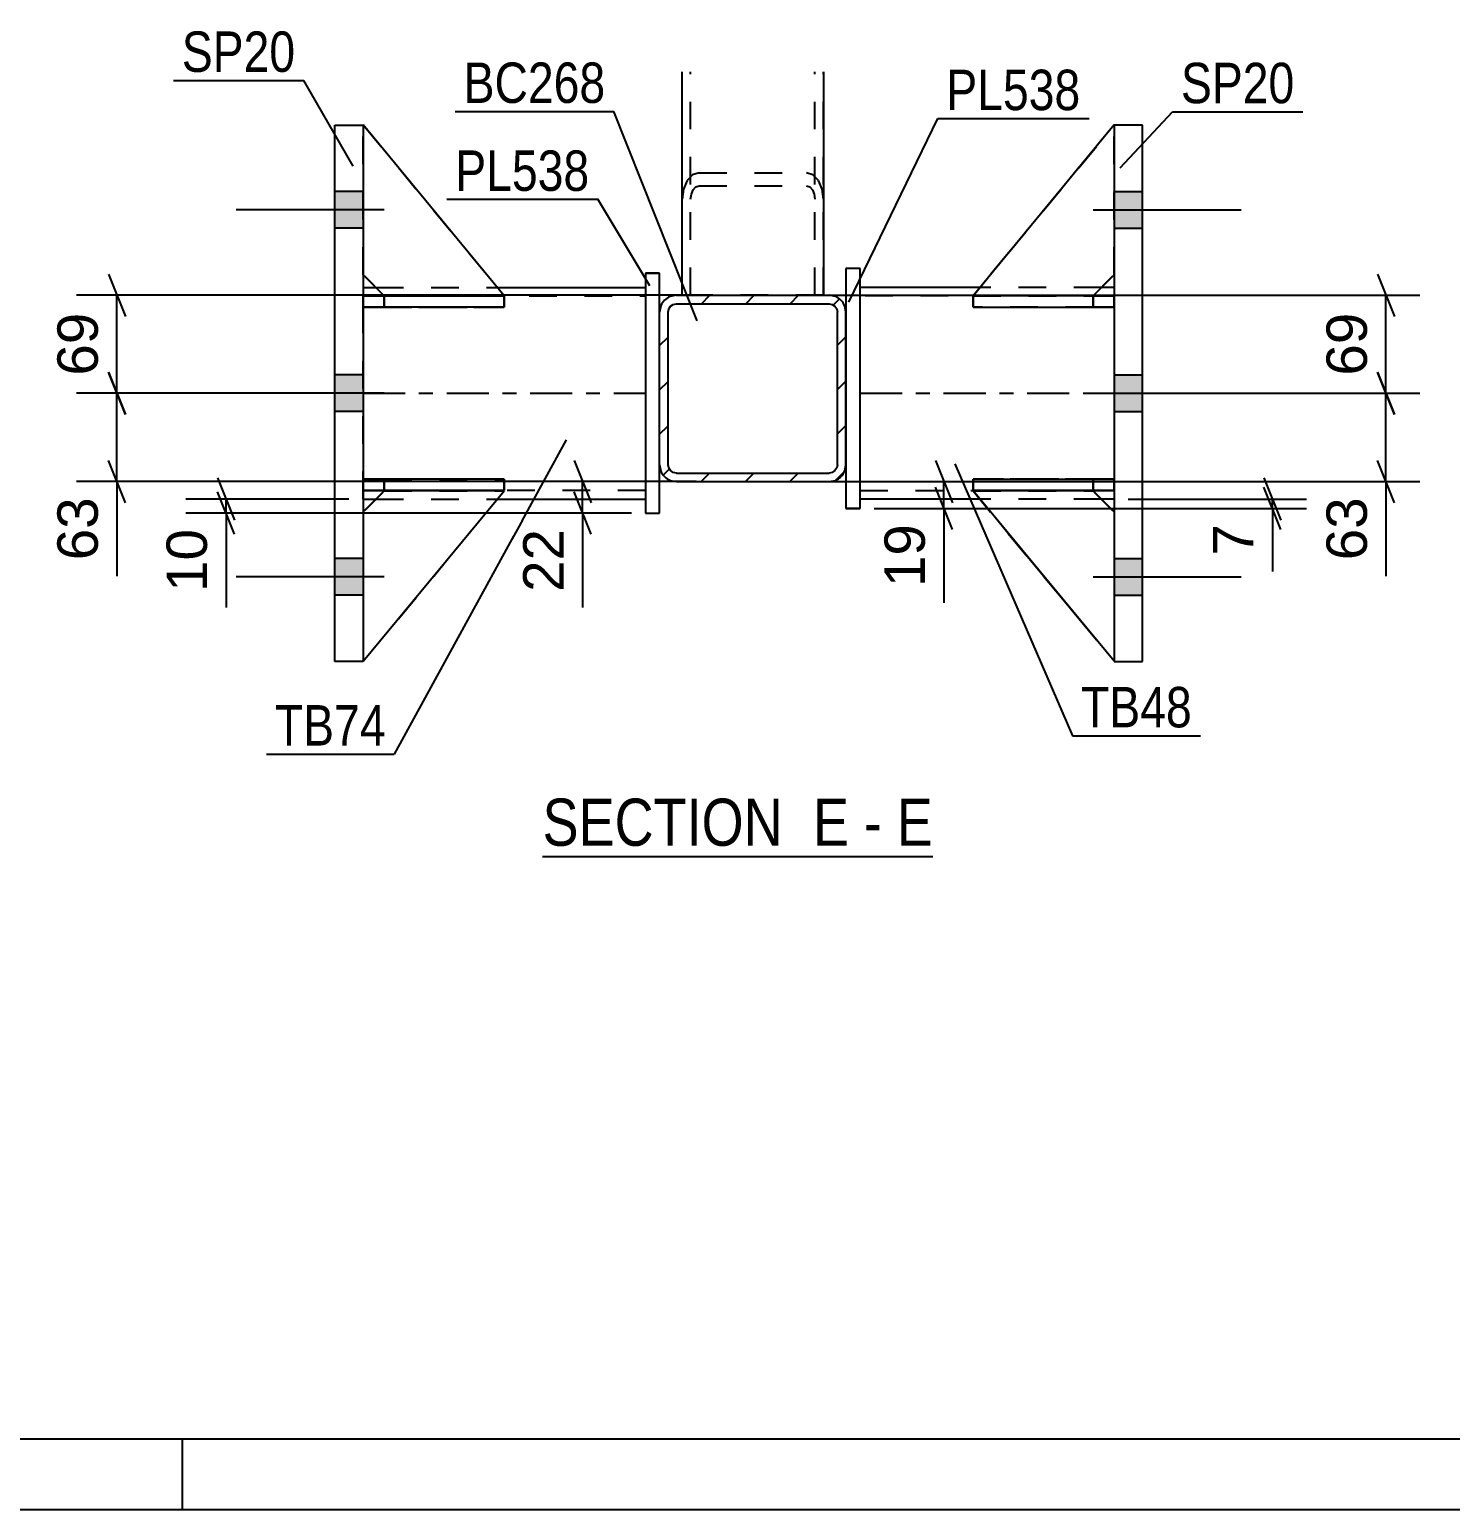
# Model space of a CAD drawing. Header units: millimetres. Extents: x -111 to 730, y -414 to 180.
# Drawn here: x 89.7 to 190.3, y -413.8 to -309 of the extents above; entities that cross this region are included whole.
import ezdxf

# ---------------------------------------------------------------- set-up
doc = ezdxf.new("R2010")
doc.units = ezdxf.units.MM
doc.linetypes.add('DXK_LINE_DOT2', pattern=[3.9198, 1.9599, -1.9599])
doc.linetypes.add('DXK_LINE_DOT3', pattern=[5.9187, 2.979, -0.9799, 0.9799, -0.9799])
doc.styles.add('Arial', font='ARIAL.TTF', dxfattribs={"height": 0.2})
doc.styles.add('Arial Narrow', font='ARIALN.TTF', dxfattribs={"height": 0.2})

# ---------------------------------------------------------------- blocks, each defined once
blk = doc.blocks.new('Unknown-717263172-1117')
at = {"color": 5, "linetype": 'Continuous'}
for p, q in [((-105.5, -408.83), (725.5, -408.83)), ((100.5, -413.83), (100.5, -408.83)), ((-110.5, -413.83), (730.5, -413.83))]:
    blk.add_line(p, q, dxfattribs=at)
blk = doc.blocks.new('Unknown-717263172-15 - 11166')
at = {"color": 6, "linetype": 'Continuous'}
blk.add_line((126, -367.56), (153.64, -367.56), dxfattribs=at)
at = {"color": 0, "linetype": 'Continuous'}
for points in [[(144.11, -366.81), (144.11, -363.31), (126, -363.31), (126, -366.81)], [(147.71, -366.81), (147.71, -363.31), (145.16, -363.31), (145.16, -366.81)], [(150.04, -366.81), (150.04, -363.31), (148.76, -363.31), (148.76, -366.81)], [(153.64, -366.81), (153.64, -363.31), (151.09, -363.31), (151.09, -366.81)]]:
    blk.add_wipeout(points, dxfattribs=at)
at = {"color": 7, "linetype": 'Continuous', "style": 'Arial Narrow'}
for s, p in [('SECTION ', (126, -366.81)), ('E', (145.16, -366.81)), ('E', (151.09, -366.81)), ('-', (148.76, -366.81))]:
    blk.add_text(s, height=3.34, dxfattribs=at).set_placement(p)
blk = doc.blocks.new('Bolt-717263172-11299 - 11166')
at = {"linetype": 'Continuous'}
for points in [[(113.29, -323.05), (113.29, -320.45), (111.29, -320.45), (111.29, -323.05)], [(113.29, -323.05), (113.29, -320.45), (111.29, -320.45), (111.29, -323.05)], [(113.29, -323.05), (113.29, -320.45), (111.29, -320.45), (111.29, -323.05)], [(113.29, -336.05), (113.29, -333.45), (111.29, -333.45), (111.29, -336.05)], [(113.29, -336.05), (113.29, -333.45), (111.29, -333.45), (111.29, -336.05)], [(113.29, -349.05), (113.29, -346.45), (111.29, -346.45), (111.29, -349.05)], [(113.29, -349.05), (113.29, -346.45), (111.29, -346.45), (111.29, -349.05)], [(113.29, -349.05), (113.29, -346.45), (111.29, -346.45), (111.29, -349.05)]]:
    blk.add_hatch(color=1, dxfattribs=at).paths.add_polyline_path(points)
at = {"color": 1, "linetype": 'Continuous'}
for p, q in [((113.29, -320.45), (111.29, -320.45)), ((113.29, -320.45), (111.29, -320.45)), ((113.29, -320.45), (111.29, -320.45)), ((114.79, -321.75), (104.29, -321.75)), ((114.79, -321.75), (104.29, -321.75)), ((114.79, -321.75), (104.29, -321.75)), ((113.29, -323.05), (111.29, -323.05)), ((113.29, -323.05), (111.29, -323.05)), ((113.29, -323.05), (111.29, -323.05)), ((113.29, -333.45), (111.29, -333.45)), ((113.29, -333.45), (111.29, -333.45)), ((114.79, -334.75), (104.29, -334.75)), ((114.79, -334.75), (104.29, -334.75)), ((113.29, -336.05), (111.29, -336.05)), ((113.29, -336.05), (111.29, -336.05)), ((113.29, -346.45), (111.29, -346.45)), ((113.29, -346.45), (111.29, -346.45)), ((113.29, -346.45), (111.29, -346.45)), ((114.79, -347.75), (104.29, -347.75)), ((114.79, -347.75), (104.29, -347.75)), ((114.79, -347.75), (104.29, -347.75)), ((113.29, -349.05), (111.29, -349.05)), ((113.29, -349.05), (111.29, -349.05)), ((113.29, -349.05), (111.29, -349.05))]:
    blk.add_line(p, q, dxfattribs=at)
blk = doc.blocks.new('Part-717263172-11192 - 11166')
at = {"color": 2, "linetype": 'Continuous'}
for p, q in [((166.49, -315.74), (156.49, -327.85)), ((166.49, -315.75), (166.49, -315.74)), ((166.49, -315.74), (166.49, -315.74)), ((165, -327.84), (166.49, -326.35)), ((157.74, -327.85), (156.49, -327.85)), ((156.49, -327.85), (156.49, -327.85))]:
    blk.add_line(p, q, dxfattribs=at)
at = {"color": 7, "linetype": 'DXK_LINE_DOT2'}
for p, q in [((166.49, -315.74), (156.49, -327.85)), ((166.49, -326.35), (166.49, -315.75)), ((164.99, -327.85), (166.49, -326.35)), ((164.99, -327.85), (156.49, -327.85)), ((164.99, -327.85), (157.74, -327.85)), ((164.99, -327.85), (165, -327.84)), ((164.99, -327.85), (164.99, -327.85))]:
    blk.add_line(p, q, dxfattribs=at)
blk = doc.blocks.new('Part-717263172-11168 - 11166')
at = {"color": 2, "linetype": 'Continuous'}
for p, q in [((135.89, -327.81), (135.89, -311.97)), ((145.89, -311.97), (145.89, -327.81))]:
    blk.add_line(p, q, dxfattribs=at)
at = {"color": 7, "linetype": 'DXK_LINE_DOT2'}
for p, q in [((136.49, -327.81), (136.49, -311.97)), ((145.29, -327.81), (145.29, -311.97)), ((135.89, -327.81), (145.89, -327.81)), ((145.89, -327.81), (135.89, -327.81)), ((135.89, -327.81), (135.89, -327.81)), ((145.89, -327.81), (145.89, -327.81))]:
    blk.add_line(p, q, dxfattribs=at)
blk = doc.blocks.new('Part-717263172-11191 - 11166')
at = {"color": 7, "linetype": 'DXK_LINE_DOT2'}
for p, q in [((166.49, -315.74), (156.49, -327.85)), ((156.49, -327.85), (166.49, -315.74)), ((166.49, -326.35), (166.49, -315.74)), ((164.99, -327.85), (166.49, -326.35)), ((164.99, -327.85), (166.49, -326.35)), ((156.49, -327.85), (164.99, -327.85)), ((156.49, -327.85), (156.49, -327.85)), ((164.99, -327.85), (156.49, -327.85)), ((164.99, -327.85), (164.99, -327.85))]:
    blk.add_line(p, q, dxfattribs=at)
blk = doc.blocks.new('Part-717263172-11175 - 11166')
at = {"color": 7, "linetype": 'DXK_LINE_DOT2'}
for p, q in [((135.89, -327.81), (135.89, -311.97)), ((136.49, -327.81), (136.49, -311.97)), ((145.29, -327.81), (145.29, -311.97)), ((145.89, -327.81), (145.89, -311.97)), ((136.24, -319.68), (135.98, -320.28)), ((136.63, -319.27), (136.24, -319.68)), ((137.09, -319.13), (136.63, -319.27)), ((137.09, -319.13), (144.69, -319.13)), ((145.15, -319.27), (144.69, -319.13)), ((145.54, -319.68), (145.15, -319.27)), ((145.8, -320.28), (145.54, -319.68)), ((135.98, -320.28), (135.89, -320.99)), ((136.49, -320.99), (136.54, -320.64)), ((136.54, -320.64), (136.67, -320.33)), ((136.67, -320.33), (136.86, -320.13)), ((136.86, -320.13), (137.09, -320.06)), ((137.09, -320.06), (144.69, -320.06)), ((144.69, -320.06), (144.92, -320.13)), ((144.92, -320.13), (145.11, -320.33)), ((145.11, -320.33), (145.24, -320.64)), ((145.24, -320.64), (145.29, -320.99)), ((145.89, -320.99), (145.8, -320.28)), ((145.89, -327.81), (135.89, -327.81)), ((135.98, -327.81), (135.89, -327.81))]:
    blk.add_line(p, q, dxfattribs=at)
blk = doc.blocks.new('Bolt-717263172-11298 - 11166')
at = {"linetype": 'Continuous'}
for points in [[(168.49, -323.05), (168.49, -320.45), (166.49, -320.45), (166.49, -323.05)], [(168.49, -323.05), (168.49, -320.45), (166.49, -320.45), (166.49, -323.05)], [(168.49, -323.05), (168.49, -320.45), (166.49, -320.45), (166.49, -323.05)], [(168.49, -336.05), (168.49, -333.45), (166.49, -333.45), (166.49, -336.05)], [(168.49, -336.05), (168.49, -333.45), (166.49, -333.45), (166.49, -336.05)], [(168.49, -349.05), (168.49, -346.45), (166.49, -346.45), (166.49, -349.05)], [(168.49, -349.05), (168.49, -346.45), (166.49, -346.45), (166.49, -349.05)], [(168.49, -349.05), (168.49, -346.45), (166.49, -346.45), (166.49, -349.05)]]:
    blk.add_hatch(color=1, dxfattribs=at).paths.add_polyline_path(points)
at = {"color": 1, "linetype": 'Continuous'}
for p, q in [((166.49, -320.45), (168.49, -320.45)), ((166.49, -320.45), (168.49, -320.45)), ((166.49, -320.45), (168.49, -320.45)), ((164.99, -321.75), (175.49, -321.75)), ((164.99, -321.75), (175.49, -321.75)), ((164.99, -321.75), (175.49, -321.75)), ((166.49, -323.05), (168.49, -323.05)), ((166.49, -323.05), (168.49, -323.05)), ((166.49, -323.05), (168.49, -323.05)), ((166.49, -333.45), (168.49, -333.45)), ((166.49, -333.45), (168.49, -333.45)), ((164.99, -334.75), (175.49, -334.75)), ((164.99, -334.75), (175.49, -334.75)), ((166.49, -336.05), (168.49, -336.05)), ((166.49, -336.05), (168.49, -336.05)), ((166.49, -346.45), (168.49, -346.45)), ((166.49, -346.45), (168.49, -346.45)), ((166.49, -346.45), (168.49, -346.45)), ((164.99, -347.75), (175.49, -347.75)), ((164.99, -347.75), (175.49, -347.75)), ((164.99, -347.75), (175.49, -347.75)), ((166.49, -349.05), (168.49, -349.05)), ((166.49, -349.05), (168.49, -349.05)), ((166.49, -349.05), (168.49, -349.05))]:
    blk.add_line(p, q, dxfattribs=at)
blk = doc.blocks.new('Part-717263172-11187 - 11166')
at = {"color": 2, "linetype": 'Continuous'}
for p, q in [((148.49, -325.91), (147.49, -325.91)), ((147.49, -325.91), (147.49, -342.91)), ((148.49, -342.91), (148.49, -325.91)), ((147.49, -342.91), (148.49, -342.91))]:
    blk.add_line(p, q, dxfattribs=at)
at = {"color": 7, "linetype": 'DXK_LINE_DOT2'}
for p, q in [((148.49, -325.91), (147.49, -325.91)), ((148.49, -342.91), (147.49, -342.91))]:
    blk.add_line(p, q, dxfattribs=at)
blk = doc.blocks.new('Part-717263172-11188 - 11166')
at = {"color": 2, "linetype": 'Continuous'}
for p, q in [((156.99, -327.25), (148.49, -327.25)), ((166.49, -327.25), (165.6, -327.25)), ((156.98, -342.25), (148.49, -342.25)), ((166.49, -342.25), (165.58, -342.25))]:
    blk.add_line(p, q, dxfattribs=at)
at = {"color": 7, "linetype": 'DXK_LINE_DOT2'}
for p, q in [((148.49, -342.25), (148.49, -327.25)), ((166.49, -327.85), (148.49, -327.85)), ((165.6, -327.25), (156.99, -327.25)), ((166.49, -327.25), (166.49, -342.25)), ((148.49, -341.65), (166.49, -341.65)), ((165.58, -342.25), (156.98, -342.25))]:
    blk.add_line(p, q, dxfattribs=at)
at = {"color": 7, "linetype": 'DXK_LINE_DOT3'}
blk.add_line((148.49, -334.75), (166.49, -334.75), dxfattribs=at)
blk = doc.blocks.new('Part-717263172-11189 - 11166')
at = {"color": 7, "linetype": 'DXK_LINE_DOT2'}
for p, q in [((156.49, -341.66), (164.99, -341.66)), ((166.49, -353.74), (156.49, -341.66)), ((156.49, -341.66), (156.49, -341.66)), ((164.99, -341.66), (156.49, -341.66)), ((156.49, -341.66), (166.49, -353.74)), ((164.99, -341.66), (166.49, -343.16)), ((164.99, -341.66), (164.99, -341.66)), ((166.49, -343.16), (164.99, -341.66)), ((166.49, -343.16), (166.49, -353.74))]:
    blk.add_line(p, q, dxfattribs=at)
blk = doc.blocks.new('Part-717263172-11190 - 11166')
at = {"color": 2, "linetype": 'Continuous'}
for p, q in [((156.49, -341.66), (156.49, -341.66)), ((164.99, -341.66), (156.49, -341.66)), ((166.49, -353.74), (156.49, -341.66)), ((164.99, -341.66), (164.99, -341.66)), ((164.99, -341.66), (166.49, -343.16))]:
    blk.add_line(p, q, dxfattribs=at)
at = {"color": 7, "linetype": 'DXK_LINE_DOT2'}
for p, q in [((156.49, -341.66), (164.99, -341.66)), ((166.49, -353.74), (156.49, -341.66)), ((164.99, -341.66), (166.49, -343.16)), ((166.49, -343.16), (166.49, -353.74))]:
    blk.add_line(p, q, dxfattribs=at)
blk = doc.blocks.new('Part-717263172-11193 - 11166')
at = {"color": 7, "linetype": 'DXK_LINE_DOT2'}
for p, q in [((156.49, -341.64), (156.49, -340.84)), ((156.49, -340.84), (164.99, -340.84)), ((166.49, -340.84), (156.49, -340.84)), ((164.99, -341.64), (156.49, -341.64)), ((156.49, -341.64), (166.49, -341.64)), ((164.99, -341.64), (164.99, -340.84)), ((164.99, -340.84), (166.49, -340.84)), ((166.49, -341.64), (164.99, -341.64)), ((166.49, -341.64), (166.49, -340.84)), ((166.49, -341.64), (166.49, -340.84)), ((166.49, -340.84), (166.49, -340.84)), ((166.49, -341.64), (166.49, -341.64))]:
    blk.add_line(p, q, dxfattribs=at)
blk = doc.blocks.new('Part-717263172-11194 - 11166')
at = {"color": 7, "linetype": 'DXK_LINE_DOT2'}
for p, q in [((156.49, -328.64), (156.49, -327.84)), ((156.49, -327.84), (164.99, -327.84)), ((166.49, -327.84), (156.49, -327.84)), ((164.99, -328.64), (164.99, -327.84)), ((164.99, -327.84), (166.49, -327.84)), ((166.49, -328.64), (166.49, -327.84)), ((166.49, -328.64), (166.49, -327.84)), ((166.49, -327.84), (166.49, -327.84)), ((164.99, -328.64), (156.49, -328.64)), ((156.49, -328.64), (166.49, -328.64)), ((166.49, -328.64), (164.99, -328.64)), ((166.49, -328.64), (166.49, -328.64))]:
    blk.add_line(p, q, dxfattribs=at)
blk = doc.blocks.new('Part-717263172-11195 - 11166')
at = {"color": 2, "linetype": 'Continuous'}
for p, q in [((156.49, -340.84), (166.49, -340.84)), ((156.49, -340.84), (156.49, -341.64)), ((166.49, -341.64), (156.49, -341.64)), ((166.49, -340.84), (166.49, -340.84)), ((166.49, -341.64), (166.49, -340.84))]:
    blk.add_line(p, q, dxfattribs=at)
at = {"color": 7, "linetype": 'DXK_LINE_DOT2'}
for p, q in [((164.99, -340.84), (156.49, -340.84)), ((156.49, -341.64), (164.99, -341.64)), ((166.49, -340.84), (164.99, -340.84)), ((164.99, -340.84), (164.99, -341.64)), ((164.99, -341.64), (166.49, -341.64)), ((166.49, -340.84), (166.49, -340.84))]:
    blk.add_line(p, q, dxfattribs=at)
blk = doc.blocks.new('Part-717263172-11196 - 11166')
at = {"color": 2, "linetype": 'Continuous'}
for p, q in [((156.5, -327.84), (156.49, -327.84)), ((156.49, -327.84), (156.49, -328.64)), ((166.49, -327.84), (157.74, -327.84)), ((166.49, -327.84), (166.49, -327.84)), ((166.49, -327.84), (166.49, -328.64)), ((156.49, -328.64), (166.49, -328.64))]:
    blk.add_line(p, q, dxfattribs=at)
at = {"color": 7, "linetype": 'DXK_LINE_DOT2'}
for p, q in [((157.74, -327.84), (156.5, -327.84)), ((164.99, -327.84), (156.5, -327.84)), ((164.99, -327.84), (166.49, -327.84)), ((164.99, -327.84), (164.99, -328.64)), ((166.49, -327.84), (166.49, -327.84)), ((156.49, -328.64), (164.99, -328.64)), ((164.99, -328.64), (166.49, -328.64))]:
    blk.add_line(p, q, dxfattribs=at)
blk = doc.blocks.new('Part-717263172-11197 - 11166')
at = {"color": 2, "linetype": 'Continuous'}
for p, q in [((113.29, -327.25), (114.18, -327.25)), ((122.79, -327.25), (133.29, -327.25)), ((113.29, -342.25), (114.2, -342.25)), ((122.8, -342.25), (133.29, -342.25))]:
    blk.add_line(p, q, dxfattribs=at)
at = {"color": 7, "linetype": 'DXK_LINE_DOT2'}
for p, q in [((113.29, -342.25), (113.29, -327.25)), ((113.29, -327.85), (133.29, -327.85)), ((114.18, -327.25), (122.79, -327.25)), ((133.29, -327.25), (133.29, -342.25)), ((133.29, -341.65), (113.29, -341.65)), ((114.2, -342.25), (122.8, -342.25))]:
    blk.add_line(p, q, dxfattribs=at)
at = {"color": 7, "linetype": 'DXK_LINE_DOT3'}
blk.add_line((113.29, -334.75), (133.29, -334.75), dxfattribs=at)
blk = doc.blocks.new('Part-717263172-11199 - 11166')
at = {"color": 7, "linetype": 'DXK_LINE_DOT2'}
for p, q in [((114.79, -341.66), (113.29, -343.16)), ((113.29, -353.74), (123.29, -341.66)), ((113.29, -343.16), (114.79, -341.66)), ((113.29, -353.74), (123.29, -341.66)), ((123.29, -341.66), (114.79, -341.66)), ((114.79, -341.66), (114.79, -341.66)), ((114.79, -341.66), (123.29, -341.66)), ((123.29, -341.66), (123.29, -341.66)), ((113.29, -343.16), (113.29, -353.74))]:
    blk.add_line(p, q, dxfattribs=at)
blk = doc.blocks.new('Part-717263172-11200 - 11166')
at = {"color": 2, "linetype": 'Continuous'}
for p, q in [((114.79, -341.66), (113.29, -343.16)), ((113.29, -353.74), (123.29, -341.66)), ((123.29, -341.66), (114.79, -341.66)), ((114.79, -341.66), (114.79, -341.66)), ((123.29, -341.66), (123.29, -341.66))]:
    blk.add_line(p, q, dxfattribs=at)
at = {"color": 7, "linetype": 'DXK_LINE_DOT2'}
for p, q in [((113.29, -343.16), (114.79, -341.66)), ((113.29, -353.74), (123.29, -341.66)), ((114.79, -341.66), (123.29, -341.66)), ((113.29, -343.16), (113.29, -353.74))]:
    blk.add_line(p, q, dxfattribs=at)
blk = doc.blocks.new('Part-717263172-11201 - 11166')
at = {"color": 7, "linetype": 'DXK_LINE_DOT2'}
for p, q in [((113.29, -326.35), (113.29, -315.74)), ((113.29, -315.74), (123.29, -327.85)), ((113.29, -315.74), (123.29, -327.85)), ((114.79, -327.85), (113.29, -326.35)), ((114.79, -327.85), (113.29, -326.35)), ((123.29, -327.85), (114.79, -327.85)), ((114.79, -327.85), (114.79, -327.85)), ((114.79, -327.85), (123.29, -327.85)), ((123.29, -327.85), (123.29, -327.85))]:
    blk.add_line(p, q, dxfattribs=at)
blk = doc.blocks.new('Part-717263172-11202 - 11166')
at = {"color": 2, "linetype": 'Continuous'}
for p, q in [((113.29, -315.74), (113.29, -315.74)), ((113.29, -315.74), (113.29, -315.75)), ((123.29, -327.85), (113.29, -315.74)), ((114.78, -327.84), (113.29, -326.35)), ((122.04, -327.85), (123.29, -327.85)), ((123.29, -327.85), (123.29, -327.85))]:
    blk.add_line(p, q, dxfattribs=at)
at = {"color": 7, "linetype": 'DXK_LINE_DOT2'}
for p, q in [((113.29, -315.74), (123.29, -327.85)), ((113.29, -326.35), (113.29, -315.75)), ((114.79, -327.85), (113.29, -326.35)), ((114.79, -327.85), (114.78, -327.84)), ((123.29, -327.85), (114.79, -327.85)), ((114.79, -327.85), (114.79, -327.85)), ((114.79, -327.85), (122.04, -327.85))]:
    blk.add_line(p, q, dxfattribs=at)
blk = doc.blocks.new('Part-717263172-11203 - 11166')
at = {"color": 7, "linetype": 'DXK_LINE_DOT2'}
for p, q in [((113.29, -340.84), (114.79, -340.84)), ((123.29, -340.84), (113.29, -340.84)), ((113.29, -340.84), (113.29, -340.84)), ((113.29, -340.84), (113.29, -341.64)), ((113.29, -340.84), (113.29, -341.64)), ((114.79, -341.64), (113.29, -341.64)), ((113.29, -341.64), (123.29, -341.64)), ((113.29, -341.64), (113.29, -341.64)), ((114.79, -340.84), (123.29, -340.84)), ((114.79, -340.84), (114.79, -341.64)), ((123.29, -341.64), (114.79, -341.64)), ((123.29, -340.84), (123.29, -341.64))]:
    blk.add_line(p, q, dxfattribs=at)
blk = doc.blocks.new('Part-717263172-11204 - 11166')
at = {"color": 7, "linetype": 'DXK_LINE_DOT2'}
for p, q in [((113.29, -327.84), (114.79, -327.84)), ((123.06, -327.84), (113.29, -327.84)), ((113.29, -327.84), (113.29, -327.84)), ((113.29, -327.84), (113.29, -328.64)), ((113.29, -327.84), (113.29, -328.64)), ((114.79, -327.84), (123.29, -327.84)), ((114.79, -327.84), (114.79, -328.64)), ((123.29, -327.84), (123.29, -328.64)), ((114.79, -328.64), (113.29, -328.64)), ((113.29, -328.64), (123.29, -328.64)), ((113.29, -328.64), (113.29, -328.64)), ((123.29, -328.64), (114.79, -328.64))]:
    blk.add_line(p, q, dxfattribs=at)
blk = doc.blocks.new('Part-717263172-11205 - 11166')
at = {"color": 2, "linetype": 'Continuous'}
for p, q in [((113.29, -341.64), (113.29, -340.84)), ((123.29, -340.84), (113.29, -340.84)), ((123.29, -341.64), (113.29, -341.64)), ((113.29, -341.64), (113.29, -341.64)), ((123.29, -341.64), (123.29, -340.84))]:
    blk.add_line(p, q, dxfattribs=at)
at = {"color": 7, "linetype": 'DXK_LINE_DOT2'}
for p, q in [((114.79, -340.84), (113.29, -340.84)), ((113.29, -341.64), (114.79, -341.64)), ((114.79, -341.64), (114.79, -340.84)), ((123.29, -340.84), (114.79, -340.84)), ((114.79, -341.64), (123.29, -341.64))]:
    blk.add_line(p, q, dxfattribs=at)
blk = doc.blocks.new('Part-717263172-11206 - 11166')
at = {"color": 2, "linetype": 'Continuous'}
for p, q in [((113.29, -328.64), (113.29, -327.84)), ((113.29, -327.84), (122.04, -327.84)), ((123.29, -327.84), (123.28, -327.84)), ((123.29, -328.64), (123.29, -327.84)), ((123.29, -328.64), (113.29, -328.64)), ((113.29, -328.64), (113.29, -328.64))]:
    blk.add_line(p, q, dxfattribs=at)
at = {"color": 7, "linetype": 'DXK_LINE_DOT2'}
for p, q in [((114.79, -327.84), (113.29, -327.84)), ((114.79, -328.64), (114.79, -327.84)), ((114.79, -327.84), (123.28, -327.84)), ((113.29, -328.64), (114.79, -328.64)), ((114.79, -328.64), (123.29, -328.64))]:
    blk.add_line(p, q, dxfattribs=at)
blk = doc.blocks.new('Part-717263172-11207 - 11166')
at = {"color": 2, "linetype": 'Continuous'}
for p, q in [((166.49, -315.75), (166.49, -353.75)), ((168.49, -315.75), (166.49, -315.75)), ((168.49, -353.75), (168.49, -315.75)), ((166.49, -353.75), (168.49, -353.75))]:
    blk.add_line(p, q, dxfattribs=at)
blk = doc.blocks.new('Part-717263172-11208 - 11166')
at = {"color": 2, "linetype": 'Continuous'}
for p, q in [((111.29, -353.75), (111.29, -315.75)), ((111.29, -315.75), (113.29, -315.75)), ((113.29, -315.75), (113.29, -353.75)), ((113.29, -353.75), (111.29, -353.75))]:
    blk.add_line(p, q, dxfattribs=at)
blk = doc.blocks.new('Part-717263172-11290 - 11166')
at = {"linetype": 'Continuous'}
h = blk.add_hatch(dxfattribs=at)
h.set_pattern_fill('', scale=0.7, style=0, pattern_type=0)
h.set_pattern_definition([(45, (146.749, -340.915), (-1.57154, 1.57154), [])])
h.paths.add_polyline_path([(146.29, -341.01), (146.75, -340.92), (147.14, -340.65), (147.4, -340.27), (147.49, -339.81), (147.49, -329.01), (147.4, -328.55), (147.14, -328.16), (146.75, -327.9), (146.29, -327.81), (135.49, -327.81), (135.03, -327.9), (134.64, -328.16), (134.38, -328.55), (134.29, -329.01), (134.29, -339.81), (134.38, -340.27), (134.64, -340.65), (135.03, -340.92), (135.49, -341.01)])
h.paths.add_polyline_path([(135.49, -340.41), (135.26, -340.36), (135.07, -340.23), (134.94, -340.04), (134.89, -339.81), (134.89, -329.01), (134.94, -328.78), (135.07, -328.58), (135.26, -328.45), (135.49, -328.41), (146.29, -328.41), (146.52, -328.45), (146.71, -328.58), (146.84, -328.78), (146.89, -329.01), (146.89, -339.81), (146.84, -340.04), (146.71, -340.23), (146.52, -340.36), (146.29, -340.41)])
at = {"color": 2, "linetype": 'Continuous'}
for p, q in [((135.49, -327.81), (135.03, -327.9)), ((135.49, -327.81), (135.49, -327.81)), ((135.49, -327.81), (146.29, -327.81)), ((146.29, -327.81), (146.29, -327.81)), ((146.75, -327.9), (146.29, -327.81)), ((134.38, -328.55), (134.29, -329.01)), ((134.29, -329.01), (134.29, -329.01)), ((134.29, -339.81), (134.29, -329.01)), ((134.89, -329.01), (134.94, -328.78)), ((134.89, -329.01), (134.89, -329.01)), ((134.89, -339.81), (134.89, -329.01)), ((134.94, -328.78), (135.07, -328.58)), ((135.07, -328.58), (135.26, -328.45)), ((135.26, -328.45), (135.49, -328.41)), ((135.49, -328.41), (135.49, -328.41)), ((135.49, -328.41), (146.29, -328.41)), ((146.29, -328.41), (146.29, -328.41)), ((146.29, -328.41), (146.52, -328.45)), ((146.52, -328.45), (146.71, -328.58)), ((146.71, -328.58), (146.84, -328.78)), ((146.84, -328.78), (146.89, -329.01)), ((146.89, -329.01), (146.89, -329.01)), ((146.89, -339.81), (146.89, -329.01)), ((147.49, -329.01), (147.4, -328.55)), ((147.49, -329.01), (147.49, -329.01)), ((147.49, -339.81), (147.49, -329.01)), ((134.29, -339.81), (134.29, -339.81)), ((134.29, -339.81), (134.38, -340.27)), ((134.89, -339.81), (134.89, -339.81)), ((134.94, -340.04), (134.89, -339.81)), ((135.07, -340.23), (134.94, -340.04)), ((135.26, -340.36), (135.07, -340.23)), ((135.49, -340.41), (135.26, -340.36)), ((135.49, -340.41), (135.49, -340.41)), ((135.49, -340.41), (146.29, -340.41)), ((146.52, -340.36), (146.29, -340.41)), ((146.29, -340.41), (146.29, -340.41)), ((146.71, -340.23), (146.52, -340.36)), ((146.84, -340.04), (146.71, -340.23)), ((146.89, -339.81), (146.84, -340.04)), ((146.89, -339.81), (146.89, -339.81)), ((147.4, -340.27), (147.49, -339.81)), ((147.49, -339.81), (147.49, -339.81)), ((135.03, -340.92), (135.49, -341.01)), ((135.49, -341.01), (135.49, -341.01)), ((135.49, -341.01), (146.29, -341.01)), ((146.29, -341.01), (146.75, -340.92)), ((146.29, -341.01), (146.29, -341.01))]:
    blk.add_line(p, q, dxfattribs=at)
for centre, start, end in [((135.49, -329.01), 112.5, 157.5), ((146.29, -329.01), 22.5, 67.5), ((135.49, -339.81), 202.5, 247.5), ((146.29, -339.81), 292.5, 337.5)]:
    blk.add_arc(centre, 1.2, start, end, dxfattribs=at)
blk = doc.blocks.new('Part-717263172-11291 - 11166')
at = {"color": 2, "linetype": 'Continuous'}
for p, q in [((134.29, -326.24), (133.29, -326.24)), ((133.29, -326.24), (133.29, -343.24)), ((134.29, -329.01), (134.29, -326.24)), ((134.29, -343.24), (134.29, -339.81)), ((133.29, -343.24), (134.29, -343.24))]:
    blk.add_line(p, q, dxfattribs=at)
at = {"color": 7, "linetype": 'DXK_LINE_DOT2'}
for p, q in [((133.29, -326.24), (134.29, -326.24)), ((134.29, -339.81), (134.29, -329.01)), ((133.29, -343.24), (134.29, -343.24))]:
    blk.add_line(p, q, dxfattribs=at)
blk = doc.blocks.new('StraightDimension-717263172-15698 - 11166')
at = {"color": 7, "linetype": 'Continuous'}
for p, q in [((177.1, -340.75), (178.3, -343.75)), ((178.3, -344.41), (177.1, -341.41)), ((167.49, -342.25), (180.1, -342.25)), ((177.7, -342.91), (177.7, -342.25)), ((149.49, -342.91), (180.1, -342.91)), ((177.7, -342.91), (177.7, -347.38)), ((177.7, -342.91), (177.7, -347.38))]:
    blk.add_line(p, q, dxfattribs=at)
at = {"color": 0}
blk.add_wipeout([(176.95, -343.43), (172.75, -343.43), (172.75, -346.86), (176.95, -346.86)], dxfattribs=at)
at = {"color": 3, "style": 'Arial'}
blk.add_text('7', height=2.87, rotation=90.0002, dxfattribs=at).set_placement((176.35, -346.26))
blk = doc.blocks.new('StraightDimension-717263172-15670 - 11166')
at = {"color": 7, "linetype": 'Continuous'}
for p, q in [((102.98, -340.75), (104.18, -343.75)), ((104.18, -344.74), (102.98, -341.74)), ((112.29, -342.25), (100.73, -342.25)), ((103.58, -343.24), (103.58, -342.25)), ((132.29, -343.24), (100.73, -343.24)), ((103.58, -343.24), (103.58, -349.94)), ((103.58, -343.24), (103.58, -349.94))]:
    blk.add_line(p, q, dxfattribs=at)
at = {"color": 0}
blk.add_wipeout([(102.83, -343.77), (98.63, -343.77), (98.63, -349.42), (102.83, -349.42)], dxfattribs=at)
at = {"color": 3, "style": 'Arial'}
blk.add_text('10', height=2.865, rotation=90.0002, dxfattribs=at).set_placement((102.23, -348.82))
blk = doc.blocks.new('StraightDimension-717263172-15620 - 11166')
at = {"color": 7, "linetype": 'Continuous'}
for p, q in [((185.14, -326.31), (186.34, -329.31)), ((145.58, -327.81), (188.14, -327.81)), ((185.74, -334.75), (185.74, -327.81)), ((186.34, -336.25), (185.14, -333.25)), ((169.49, -334.75), (188.14, -334.75))]:
    blk.add_line(p, q, dxfattribs=at)
at = {"color": 0}
blk.add_wipeout([(184.99, -328.45), (180.79, -328.45), (180.79, -334.1), (184.99, -334.1)], dxfattribs=at)
at = {"color": 3, "style": 'Arial'}
blk.add_text('69', height=2.865, rotation=90.0002, dxfattribs=at).set_placement((184.39, -333.5))
blk = doc.blocks.new('StraightDimension-717263172-15593 - 11166')
at = {"color": 7, "linetype": 'Continuous'}
for p, q in [((95.25, -333.25), (96.45, -336.25)), ((110.29, -334.75), (93, -334.75)), ((95.85, -341.01), (95.85, -334.75)), ((96.45, -342.51), (95.25, -339.51)), ((135.63, -341.01), (93, -341.01)), ((95.85, -341.01), (95.85, -347.7)), ((95.85, -341.01), (95.85, -347.7))]:
    blk.add_line(p, q, dxfattribs=at)
at = {"color": 0}
blk.add_wipeout([(95.1, -341.53), (90.9, -341.53), (90.9, -347.18), (95.1, -347.18)], dxfattribs=at)
at = {"color": 3, "style": 'Arial'}
blk.add_text('63', height=2.865, rotation=90.0002, dxfattribs=at).set_placement((94.5, -346.58))
blk = doc.blocks.new('StraightDimension-717263172-15659 - 11166')
at = {"color": 7, "linetype": 'Continuous'}
for p, q in [((128.24, -339.51), (129.44, -342.51)), ((136.88, -341.01), (125.99, -341.01)), ((129.44, -344.74), (128.24, -341.74)), ((128.84, -343.24), (128.84, -341.01)), ((132.29, -343.24), (125.99, -343.24)), ((128.84, -343.24), (128.84, -349.94)), ((128.84, -343.24), (128.84, -349.94))]:
    blk.add_line(p, q, dxfattribs=at)
at = {"color": 0}
blk.add_wipeout([(128.09, -343.77), (123.89, -343.77), (123.89, -349.42), (128.09, -349.42)], dxfattribs=at)
at = {"color": 3, "style": 'Arial'}
blk.add_text('22', height=2.865, rotation=90.0002, dxfattribs=at).set_placement((127.49, -348.82))
blk = doc.blocks.new('StraightDimension-717263172-15592 - 11166')
at = {"color": 7, "linetype": 'Continuous'}
for p, q in [((95.25, -326.31), (96.45, -329.31)), ((136.13, -327.81), (93, -327.81)), ((95.85, -334.75), (95.85, -327.81)), ((96.45, -336.25), (95.25, -333.25)), ((110.29, -334.75), (93, -334.75))]:
    blk.add_line(p, q, dxfattribs=at)
at = {"color": 0}
blk.add_wipeout([(95.1, -328.45), (90.9, -328.45), (90.9, -334.1), (95.1, -334.1)], dxfattribs=at)
at = {"color": 3, "style": 'Arial'}
blk.add_text('69', height=2.865, rotation=90.0002, dxfattribs=at).set_placement((94.5, -333.5))
blk = doc.blocks.new('StraightDimension-717263172-15621 - 11166')
at = {"color": 7, "linetype": 'Continuous'}
for p, q in [((185.14, -333.25), (186.34, -336.25)), ((169.49, -334.75), (188.14, -334.75)), ((185.74, -341.01), (185.74, -334.75)), ((186.34, -342.51), (185.14, -339.51)), ((146.5, -341.01), (188.14, -341.01)), ((185.74, -341.01), (185.74, -347.7)), ((185.74, -341.01), (185.74, -347.7))]:
    blk.add_line(p, q, dxfattribs=at)
at = {"color": 0}
blk.add_wipeout([(184.99, -341.53), (180.79, -341.53), (180.79, -347.18), (184.99, -347.18)], dxfattribs=at)
at = {"color": 3, "style": 'Arial'}
blk.add_text('63', height=2.865, rotation=90.0002, dxfattribs=at).set_placement((184.39, -346.58))
blk = doc.blocks.new('StraightDimension-717263172-15648 - 11166')
at = {"color": 7, "linetype": 'Continuous'}
for p, q in [((153.83, -339.51), (155.03, -342.51)), ((145.91, -341.01), (156.83, -341.01)), ((155.03, -344.41), (153.83, -341.41)), ((154.43, -342.91), (154.43, -341.01)), ((149.49, -342.91), (156.83, -342.91)), ((154.43, -342.91), (154.43, -349.61)), ((154.43, -342.91), (154.43, -349.61))]:
    blk.add_line(p, q, dxfattribs=at)
at = {"color": 0}
blk.add_wipeout([(153.68, -343.43), (149.48, -343.43), (149.48, -349.08), (153.68, -349.08)], dxfattribs=at)
at = {"color": 3, "style": 'Arial'}
blk.add_text('19', height=2.865, rotation=90.0002, dxfattribs=at).set_placement((153.08, -348.48))
blk = doc.blocks.new('Mark-717263172-15717 - 11166')
at = {"color": 30, "linetype": 'Continuous'}
for p, q in [((155.2, -339.76), (163.54, -359.02)), ((163.54, -359.02), (172.6, -359.02))]:
    blk.add_line(p, q, dxfattribs=at)
at = {"color": 0}
blk.add_wipeout([(172, -358.42), (172, -355.42), (164.14, -355.42), (164.14, -358.42)], dxfattribs=at)
blk.add_wipeout([(172, -358.42), (172, -355.42), (164.14, -355.42), (164.14, -358.42)], dxfattribs=at)
at = {"color": 3, "style": 'Arial Narrow'}
blk.add_text('TB48', height=2.863, dxfattribs=at).set_placement((164.14, -358.42))
blk = doc.blocks.new('Mark-717263172-15765 - 11166')
at = {"color": 30, "linetype": 'Continuous'}
for p in [(99.85, -312.58), (112.59, -318.65)]:
    blk.add_line(p, (109.09, -312.58), dxfattribs=at)
at = {"color": 0}
blk.add_wipeout([(108.49, -311.98), (108.49, -308.98), (100.45, -308.98), (100.45, -311.98)], dxfattribs=at)
blk.add_wipeout([(108.49, -311.98), (108.49, -308.98), (100.45, -308.98), (100.45, -311.98)], dxfattribs=at)
at = {"color": 3, "style": 'Arial Narrow'}
blk.add_text('SP20', height=2.863, dxfattribs=at).set_placement((100.45, -311.98))
blk = doc.blocks.new('Mark-717263172-15714 - 11166')
at = {"color": 30, "linetype": 'Continuous'}
for p, q in [((147.7, -328.3), (154, -315.29)), ((154, -315.29), (164.71, -315.29))]:
    blk.add_line(p, q, dxfattribs=at)
at = {"color": 0}
blk.add_wipeout([(164.11, -314.69), (164.11, -311.69), (154.6, -311.69), (154.6, -314.69)], dxfattribs=at)
blk.add_wipeout([(164.11, -314.69), (164.11, -311.69), (154.6, -311.69), (154.6, -314.69)], dxfattribs=at)
at = {"color": 3, "style": 'Arial Narrow'}
blk.add_text('PL538', height=2.863, dxfattribs=at).set_placement((154.6, -314.69))
blk = doc.blocks.new('Mark-717263172-15720 - 11166')
at = {"color": 30, "linetype": 'Continuous'}
for p in [(127.68, -338.04), (106.44, -360.31)]:
    blk.add_line(p, (115.5, -360.31), dxfattribs=at)
at = {"color": 0}
blk.add_wipeout([(114.9, -359.71), (114.9, -356.71), (107.04, -356.71), (107.04, -359.71)], dxfattribs=at)
blk.add_wipeout([(114.9, -359.71), (114.9, -356.71), (107.04, -356.71), (107.04, -359.71)], dxfattribs=at)
at = {"color": 3, "style": 'Arial Narrow'}
blk.add_text('TB74', height=2.863, dxfattribs=at).set_placement((107.04, -359.71))
blk = doc.blocks.new('Mark-717263172-15723 - 11166')
at = {"color": 30, "linetype": 'Continuous'}
for p in [(119.81, -314.78), (136.94, -329.62)]:
    blk.add_line(p, (131.06, -314.78), dxfattribs=at)
at = {"color": 0}
blk.add_wipeout([(130.46, -314.18), (130.46, -311.18), (120.41, -311.18), (120.41, -314.18)], dxfattribs=at)
blk.add_wipeout([(130.46, -314.18), (130.46, -311.18), (120.41, -311.18), (120.41, -314.18)], dxfattribs=at)
at = {"color": 3, "style": 'Arial Narrow'}
blk.add_text('BC268', height=2.863, dxfattribs=at).set_placement((120.41, -314.18))
blk = doc.blocks.new('Mark-717263172-15726 - 11166')
at = {"color": 30, "linetype": 'Continuous'}
for p in [(119.22, -321.01), (133.59, -327.15)]:
    blk.add_line(p, (129.92, -321.01), dxfattribs=at)
at = {"color": 0}
blk.add_wipeout([(129.32, -320.41), (129.32, -317.41), (119.82, -317.41), (119.82, -320.41)], dxfattribs=at)
blk.add_wipeout([(129.32, -320.41), (129.32, -317.41), (119.82, -317.41), (119.82, -320.41)], dxfattribs=at)
at = {"color": 3, "style": 'Arial Narrow'}
blk.add_text('PL538', height=2.863, dxfattribs=at).set_placement((119.82, -320.41))
blk = doc.blocks.new('Mark-717263172-15775 - 11166')
at = {"color": 30, "linetype": 'Continuous'}
for p, q in [((166.92, -318.77), (170.62, -314.8)), ((170.62, -314.8), (179.86, -314.8))]:
    blk.add_line(p, q, dxfattribs=at)
at = {"color": 0}
blk.add_wipeout([(179.26, -314.2), (179.26, -311.2), (171.22, -311.2), (171.22, -314.2)], dxfattribs=at)
blk.add_wipeout([(179.26, -314.2), (179.26, -311.2), (171.22, -311.2), (171.22, -314.2)], dxfattribs=at)
at = {"color": 3, "style": 'Arial Narrow'}
blk.add_text('SP20', height=2.863, dxfattribs=at).set_placement((171.22, -314.2))

msp = doc.modelspace()

# ---------------------------------------------------------------- block references
for name in ['Unknown-717263172-1117', 'Part-717263172-11168 - 11166', 'Part-717263172-11175 - 11166', 'Part-717263172-11208 - 11166', 'Part-717263172-11201 - 11166', 'Part-717263172-11202 - 11166', 'Part-717263172-11192 - 11166', 'Part-717263172-11191 - 11166', 'Part-717263172-11207 - 11166', 'Bolt-717263172-11299 - 11166', 'Bolt-717263172-11298 - 11166', 'Part-717263172-11187 - 11166', 'Part-717263172-11291 - 11166', 'Part-717263172-11197 - 11166', 'Part-717263172-11204 - 11166', 'Part-717263172-11206 - 11166', 'Part-717263172-11290 - 11166', 'Part-717263172-11188 - 11166', 'Part-717263172-11194 - 11166', 'Part-717263172-11196 - 11166', 'Part-717263172-11203 - 11166', 'Part-717263172-11205 - 11166', 'Part-717263172-11199 - 11166', 'Part-717263172-11200 - 11166', 'Part-717263172-11193 - 11166', 'Part-717263172-11195 - 11166', 'Part-717263172-11189 - 11166', 'Part-717263172-11190 - 11166']:
    msp.add_blockref(name, (0, 0))

# ---------------------------------------------------------------- next in the draw order: block references
for name in ['Mark-717263172-15765 - 11166', 'Mark-717263172-15775 - 11166', 'StraightDimension-717263172-15620 - 11166', 'StraightDimension-717263172-15670 - 11166', 'StraightDimension-717263172-15698 - 11166', 'Unknown-717263172-15 - 11166']:
    msp.add_blockref(name, (0, 0))

# ---------------------------------------------------------------- next in the draw order: block references
for name in ['Mark-717263172-15714 - 11166', 'StraightDimension-717263172-15593 - 11166', 'StraightDimension-717263172-15621 - 11166']:
    msp.add_blockref(name, (0, 0))

# ---------------------------------------------------------------- next in the draw order: block references
for name in ['StraightDimension-717263172-15592 - 11166', 'StraightDimension-717263172-15659 - 11166', 'StraightDimension-717263172-15648 - 11166']:
    msp.add_blockref(name, (0, 0))

# ---------------------------------------------------------------- next in the draw order: block references
for name in ['Mark-717263172-15723 - 11166', 'Mark-717263172-15720 - 11166', 'Mark-717263172-15717 - 11166']:
    msp.add_blockref(name, (0, 0))

# ---------------------------------------------------------------- next in the draw order: block references
msp.add_blockref('Mark-717263172-15726 - 11166', (0, 0))

doc.saveas('drawing.dxf')
